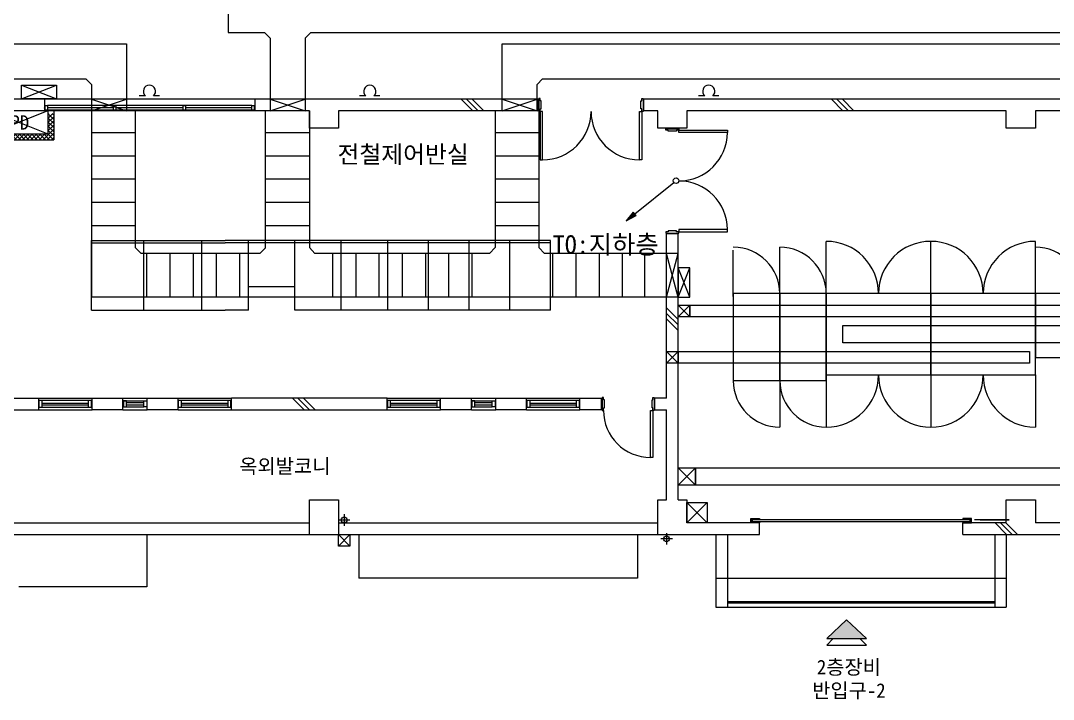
# Model space of a CAD drawing. Header units: millimetres. Extents: x 3254 to 63565, y -370693 to -326973.
# Drawn here: x 12145 to 29925, y -368524 to -356833 of the extents above; entities that cross this region are included whole.
import ezdxf
from ezdxf.enums import TextEntityAlignment as Align

# ---------------------------------------------------------------- set-up
doc = ezdxf.new("R2010")
doc.units = ezdxf.units.MM
for name, color, linetype in [('TZ-BASE', 253, 'Continuous'), ('TZ-SYMB', 2, 'Continuous'), ('TZ-TEX2', 3, 'Continuous')]:
    doc.layers.add(name, color=color, linetype=linetype)
doc.styles.get("Standard").update_dxf_attribs({"font": 'GulimChe.ttf'})
doc.linetypes.add('BATTINB', pattern='A,0,-0.0025,[134,GulimChe.ttf,S=0.0025,R=0,X=-0.0025,Y=0.01],-0.005,[134,GulimChe.ttf,S=0.0025,R=180,X=0.0025,Y=0.01],-0.0025', length=0.01)

msp = doc.modelspace()

# ---------------------------------------------------------------- hatches: boundary and pattern name
at = {"layer": 'TZ-BASE'}
h = msp.add_hatch(dxfattribs=at)
h.set_pattern_fill('ANSI37', color=256, scale=50, angle=90, style=0)
h.set_pattern_definition([(135, (-3994.773, -384321.745), (-35.35534, -35.35534), []), (225, (-3994.773, -384321.745), (35.35534, -35.35534), [])])
h.paths.add_polyline_path([(12715.1, -358434.8), (12615.1, -358434.8), (12615.1, -358784.8), (11365.1, -358784.8), (11365.1, -358884.8), (12715.1, -358884.8)])
h.paths.add_polyline_path([(11365.1, -358784.8), (11315.1, -358784.8), (11315.1, -358884.8), (11365.1, -358884.8)])
msp.add_hatch(color=256, dxfattribs=at).paths.add_polyline_path([(26707.3, -367476.3), (26022.9, -367476.3), (26365.1, -367152.2)])
at = {"layer": 'TZ-SYMB'}
msp.add_hatch(color=256, dxfattribs=at).paths.add_polyline_path([(22569.9, -360279.4), (22742.5, -360192.1), (22692.7, -360130)])

# ---------------------------------------------------------------- linework, layer by layer
at = {"layer": 'TZ-BASE'}
for p, q in [((15715.1, -355934.8), (15715.1, -357034.8)), ((15715.1, -357034.8), (16342.2, -357034.8)), ((16441.5, -357134.8), (16342.2, -357034.8)), ((16441.5, -357134.8), (16441.5, -358384.8)), ((17041.5, -357134.8), (17141.6, -357034.8)), ((17041.5, -357134.8), (17041.5, -358384.8)), ((17141.6, -357034.8), (52015.1, -357034.8)), ((11365.1, -357234.7), (13965.1, -357234.7)), ((13965.1, -357234.7), (13965.1, -358384.8)), ((20435.5, -357234.8), (36435.5, -357234.8)), ((20435.5, -358384.8), (20435.5, -357234.8)), ((11365.1, -357834.7), (13265.8, -357834.7)), ((13365.1, -357934.7), (13265.8, -357834.7)), ((21035.5, -357934.8), (21131, -357834.8)), ((21131, -357834.8), (35725.4, -357834.8)), ((12159.3, -358182.7), (12759.3, -357942.7)), ((12159.3, -357942.7), (12759.3, -358182.7)), ((13365.1, -357934.7), (13365.1, -358384.8)), ((21035.5, -358384.8), (21035.5, -357934.8)), ((12555.1, -358184.8), (11315.1, -358184.8)), ((12555.1, -358184.8), (12555.1, -358384.8)), ((16175.1, -358184.8), (12555.1, -358184.8)), ((13365.1, -358384.8), (13965.1, -358184.8)), ((13365.1, -358184.8), (13965.1, -358384.8)), ((14294.2, -358128.3), (14187.7, -358128.3)), ((14537.7, -358128.3), (14431.2, -358128.3)), ((21055.1, -358184.8), (16175.1, -358184.8)), ((16175.1, -358184.8), (16175.1, -358384.8)), ((16441.5, -358384.8), (17041.5, -358184.8)), ((16441.5, -358184.8), (17041.5, -358384.8)), ((18088.2, -358128.3), (17981.7, -358128.3)), ((18331.7, -358128.3), (18225.2, -358128.3)), ((19728.3, -358184.8), (19928.3, -358384.8)), ((19822.6, -358184.8), (20022.6, -358384.8)), ((19916.9, -358184.8), (20116.9, -358384.8)), ((20435.5, -358184.8), (21035.5, -358384.8)), ((20435.5, -358384.8), (21035.5, -358184.8)), ((21055.1, -358384.8), (21055.1, -358184.8)), ((59415.1, -358184.8), (22875.1, -358184.8)), ((22875.1, -358384.8), (22875.1, -358184.8)), ((23923.8, -358128.3), (23817.3, -358128.3)), ((24167.3, -358128.3), (24060.8, -358128.3)), ((26103.4, -358184.8), (26303.4, -358384.8)), ((26197.7, -358184.8), (26397.7, -358384.8)), ((26292, -358184.8), (26492, -358384.8)), ((12555.1, -358384.8), (11615.1, -358384.8)), ((11615.1, -358384.8), (12615.1, -358784.8)), ((12615.1, -358384.8), (11615.1, -358784.8)), ((12555.1, -358342.6), (12555.1, -358333.6)), ((16175.1, -358384.8), (12555.1, -358384.8)), ((16125.1, -358292.5), (12605.1, -358292.5)), ((13745.1, -358332.5), (12605.1, -358332.5)), ((16125.1, -358372.5), (12605.1, -358372.5)), ((12615.1, -358384.8), (12615.1, -358784.8)), ((12715.1, -358384.8), (12715.1, -358884.8)), ((13365.1, -358384.8), (13365.1, -361593.8)), ((14945.1, -358332.5), (13785.1, -358332.5)), ((14119, -358384.8), (14119, -360743.8)), ((14945.1, -358342.6), (14945.1, -358333.6)), ((16125.1, -358332.5), (14985.1, -358332.5)), ((17115.1, -358384.8), (16175.1, -358384.8)), ((16361.2, -360746.3), (16361.2, -358384.8)), ((17115.1, -358684.8), (17115.1, -358384.8)), ((17115.1, -358384.8), (17115.1, -360743.8)), ((17615.1, -358384.8), (17615.1, -358684.8)), ((21055.1, -358384.8), (17615.1, -358384.8)), ((20315.1, -358384.8), (20315.1, -360743.8)), ((21065.1, -358384.8), (21065.1, -360743.8)), ((23115.1, -358384.8), (22875.1, -358384.8)), ((23115.1, -358684.8), (23115.1, -358384.8)), ((23615.1, -358384.8), (23615.1, -358684.8)), ((29115.1, -358384.8), (23615.1, -358384.8)), ((29115.1, -358684.8), (29115.1, -358384.8)), ((29615.1, -358384.8), (29615.1, -358684.8)), ((35115.1, -358384.8), (29615.1, -358384.8)), ((11315.1, -358784.8), (12615.1, -358784.8)), ((14119, -358765.2), (13369, -358765.2)), ((17115.1, -358765.2), (16365.1, -358765.2)), ((17615.1, -358684.8), (17115.1, -358684.8)), ((21065.1, -358765.2), (20315.1, -358765.2)), ((23615.1, -358684.8), (23115.1, -358684.8)), ((29615.1, -358684.8), (29115.1, -358684.8)), ((11315.1, -358884.8), (12715.1, -358884.8)), ((14119, -359165.2), (13369, -359165.2)), ((17115.1, -359165.2), (16365.1, -359165.2)), ((21065.1, -359165.2), (20315.1, -359165.2)), ((14119, -359565.2), (13369, -359565.2)), ((17115.1, -359565.2), (16365.1, -359565.2)), ((21065.1, -359565.2), (20315.1, -359565.2)), ((14119, -359965.2), (13369, -359965.2)), ((17115.1, -359965.2), (16365.1, -359965.2)), ((21065.1, -359965.2), (20315.1, -359965.2)), ((14119, -360365.2), (13369, -360365.2)), ((17115.1, -360365.2), (16365.1, -360365.2)), ((21065.1, -360365.2), (20315.1, -360365.2)), ((23465.1, -360504.8), (23265.1, -360504.8)), ((23265.1, -363334.8), (23265.1, -360504.8)), ((23465.1, -365084.8), (23465.1, -360504.8)), ((13365.1, -360620.4), (15665.1, -360620.4)), ((13365.1, -361820.4), (13365.1, -360620.4)), ((13365.1, -360660.4), (15665.1, -360660.4)), ((14219.1, -360843.8), (14119, -360743.8)), ((14265.1, -361820.4), (14265.1, -360620.4)), ((15265.1, -361820.4), (15265.1, -360620.4)), ((21265.1, -360620.4), (15665.1, -360620.4)), ((21265.1, -360620.4), (15665.1, -360620.4)), ((21265.1, -360620.4), (15665.1, -360620.4)), ((21265.1, -360660.4), (15665.1, -360660.4)), ((16065.1, -361820.4), (16065.1, -360620.4)), ((16263.6, -360843.8), (16361.2, -360746.3)), ((16865.1, -361820.4), (16865.1, -360620.4)), ((17212.4, -360843.8), (17115.1, -360743.8)), ((17665.1, -361820.4), (17665.1, -360620.4)), ((18465.1, -361820.4), (18465.1, -360620.4)), ((19165.1, -361820.4), (19165.1, -360620.4)), ((19865.1, -361820.4), (19865.1, -360620.4)), ((20215, -360843.8), (20315.1, -360743.8)), ((20565.1, -361820.4), (20565.1, -360620.4)), ((21162.5, -360843.8), (21065.1, -360743.8)), ((21265.1, -361820.4), (21265.1, -360620.4)), ((21265.1, -361820.4), (21265.1, -360620.4)), ((25215.1, -361534.8), (25215.1, -360734.8)), ((26015.1, -361534.8), (26015.1, -360634.8)), ((27815.1, -361534.8), (27815.1, -360634.8)), ((27815.1, -361534.8), (27815.1, -360634.8)), ((29615.1, -361534.8), (29615.1, -360634.8)), ((29615.1, -361534.8), (29615.1, -360734.8)), ((16263.6, -360843.8), (14219.1, -360843.8)), ((14319, -361593.8), (14319, -360843.8)), ((14719, -361593.8), (14719, -360843.8)), ((15119, -361593.8), (15119, -360843.8)), ((15519, -361593.8), (15519, -360843.8)), ((15919, -361593.8), (15919, -360843.8)), ((20215, -360843.8), (17212.4, -360843.8)), ((17519, -361593.8), (17519, -360843.8)), ((17919, -361593.8), (17919, -360843.8)), ((18319, -361593.8), (18319, -360843.8)), ((18719, -361593.8), (18719, -360843.8)), ((19119, -361593.8), (19119, -360843.8)), ((19519, -361593.8), (19519, -360843.8)), ((19919, -361593.8), (19919, -360843.8)), ((23465.1, -360843.8, 0.2), (21162.4, -360843.8, 0.3)), ((21308.5, -361593.8, 2.6), (21308.5, -360843.8, 2.6)), ((21708.5, -361593.8, 2.6), (21708.5, -360843.8, 2.6)), ((22108.5, -361593.8, 2.6), (22108.5, -360843.8, 2.6)), ((22508.5, -361593.8, 2.6), (22508.5, -360843.8, 2.6)), ((22893.1, -361593.8, 2.6), (22893.1, -360843.8, 2.6)), ((23265.1, -361593.8), (23465.1, -360843.8, 0.2)), ((23465.1, -361593.8), (23265.1, -360843.8, 0.2)), ((24415.1, -361584.8), (24415.1, -360784.8)), ((23465.1, -361593.8), (23665.1, -361093.8)), ((23665.1, -361593.8), (23465.1, -361093.8)), ((16865.1, -361420.4), (16065.1, -361420.4)), ((23465.1, -361593.8), (13365.1, -361593.8)), ((13365.1, -361820.4), (15665.1, -361820.4)), ((16065.1, -361820.4), (15665.1, -361820.4)), ((21265.1, -361820.4), (16865.1, -361820.4)), ((23265.1, -361780.8), (23465.1, -361980.8)), ((23665.1, -361734.8), (23465.1, -361934.8)), ((23465.1, -361734.8), (23665.1, -361934.8)), ((23265.1, -361875.1), (23465.1, -362075.1)), ((23265.1, -361969.4), (23465.1, -362169.4)), ((23465.1, -362534.8), (23265.1, -362734.8)), ((23465.1, -362734.8), (23265.1, -362534.8)), ((25215.1, -363034.8), (25215.1, -363834.8)), ((26015.1, -362934.8), (26015.1, -363834.8)), ((26015.1, -363034.8), (26015.1, -363834.8)), ((27815.1, -362934.8), (27815.1, -363834.8)), ((27815.1, -362934.8), (27815.1, -363834.8)), ((29615.1, -362934.8), (29615.1, -363834.8)), ((11315.1, -363334.8), (12455.1, -363334.8)), ((12455.1, -363334.8), (13375.1, -363334.8)), ((12455.1, -363534.8), (12455.1, -363334.8)), ((12465.1, -363373.2), (13365.1, -363373.2)), ((12465.1, -363493.2), (12465.1, -363373.2)), ((12515.1, -363493.2), (12515.1, -363373.2)), ((12515.1, -363421.6), (13315.1, -363421.6)), ((13315.1, -363493.2), (13315.1, -363373.2)), ((13365.1, -363493.2), (13365.1, -363373.2)), ((13375.1, -363334.8), (13905.1, -363334.8)), ((13375.1, -363534.8), (13375.1, -363334.8)), ((13905.1, -363334.8), (14325.1, -363334.8)), ((13905.1, -363534.8), (13905.1, -363334.8)), ((13915.1, -363384.8), (14265.1, -363384.8)), ((13965.1, -363413.1), (14265.1, -363413.1)), ((14325.1, -363534.8), (14325.1, -363334.8)), ((14325.1, -363334.8), (14855.1, -363334.8)), ((14855.1, -363334.8), (15775.1, -363334.8)), ((14855.1, -363534.8), (14855.1, -363334.8)), ((14865.1, -363373.2), (15765.1, -363373.2)), ((14865.1, -363493.2), (14865.1, -363373.2)), ((14915.1, -363493.2), (14915.1, -363373.2)), ((14915.1, -363421.6), (15715.1, -363421.6)), ((15715.1, -363493.2), (15715.1, -363373.2)), ((15765.1, -363493.2), (15765.1, -363373.2)), ((15775.1, -363534.8), (15775.1, -363334.8)), ((18455.1, -363334.8), (15775.1, -363334.8)), ((16824.8, -363334.8), (17024.8, -363534.8)), ((16919.1, -363334.8), (17119.1, -363534.8)), ((17013.4, -363334.8), (17213.4, -363534.8)), ((18455.1, -363334.8), (19375.1, -363334.8)), ((18455.1, -363534.8), (18455.1, -363334.8)), ((18465.1, -363373.2), (19365.1, -363373.2)), ((18465.1, -363493.2), (18465.1, -363373.2)), ((18515.1, -363493.2), (18515.1, -363373.2)), ((18515.1, -363421.6), (19315.1, -363421.6)), ((19315.1, -363493.2), (19315.1, -363373.2)), ((19365.1, -363493.2), (19365.1, -363373.2)), ((19375.1, -363334.8), (19905.1, -363334.8)), ((19375.1, -363534.8), (19375.1, -363334.8)), ((19905.1, -363334.8), (20325.1, -363334.8)), ((19905.1, -363534.8), (19905.1, -363334.8)), ((19915.1, -363384.8), (20265.1, -363384.8)), ((19965.1, -363413.1), (20265.1, -363413.1)), ((20325.1, -363534.8), (20325.1, -363334.8)), ((20325.1, -363334.8), (20855.1, -363334.8)), ((20855.1, -363334.8), (21775.1, -363334.8)), ((20855.1, -363534.8), (20855.1, -363334.8)), ((20865.1, -363373.2), (21765.1, -363373.2)), ((20865.1, -363493.2), (20865.1, -363373.2)), ((20915.1, -363493.2), (20915.1, -363373.2)), ((20915.1, -363421.6), (21715.1, -363421.6)), ((21715.1, -363493.2), (21715.1, -363373.2)), ((21765.1, -363493.2), (21765.1, -363373.2)), ((21775.1, -363534.8), (21775.1, -363334.8)), ((21775.1, -363334.8), (22145.1, -363334.8)), ((22145.1, -363534.8), (22145.1, -363334.8)), ((23265.1, -363334.8), (23065.1, -363334.8)), ((23065.1, -363534.8), (23065.1, -363334.8)), ((11315.1, -363534.8), (12455.1, -363534.8)), ((12455.1, -363534.8), (13375.1, -363534.8)), ((12465.1, -363493.2), (13365.1, -363493.2)), ((12515.1, -363451.6), (13315.1, -363451.6)), ((13905.1, -363534.8), (13375.1, -363534.8)), ((13905.1, -363534.8), (14325.1, -363534.8)), ((13915.1, -363484.8), (14265.1, -363484.8)), ((13965.1, -363451.4), (14265.1, -363451.4)), ((14855.1, -363534.8), (14325.1, -363534.8)), ((14855.1, -363534.8), (15775.1, -363534.8)), ((14865.1, -363493.2), (15765.1, -363493.2)), ((14915.1, -363451.6), (15715.1, -363451.6)), ((15775.1, -363534.8), (18455.1, -363534.8)), ((18455.1, -363534.8), (19375.1, -363534.8)), ((18465.1, -363493.2), (19365.1, -363493.2)), ((18515.1, -363451.6), (19315.1, -363451.6)), ((19905.1, -363534.8), (19375.1, -363534.8)), ((19905.1, -363534.8), (20325.1, -363534.8)), ((19915.1, -363484.8), (20265.1, -363484.8)), ((19965.1, -363451.4), (20265.1, -363451.4)), ((20855.1, -363534.8), (20325.1, -363534.8)), ((20855.1, -363534.8), (21775.1, -363534.8)), ((20865.1, -363493.2), (21765.1, -363493.2)), ((20915.1, -363451.6), (21715.1, -363451.6)), ((22145.1, -363534.8), (21775.1, -363534.8)), ((23065.1, -363534.8), (23265.1, -363534.8)), ((23265.1, -365084.8), (23265.1, -363534.8)), ((23765.1, -364534.8), (23465.1, -364834.8)), ((23765.1, -364834.8), (23465.1, -364534.8)), ((17115.1, -365684.8), (17115.1, -365084.8)), ((17115.1, -365084.8), (17615.1, -365084.8)), ((17615.1, -365084.8), (17615.1, -365684.8)), ((23115.1, -365684.8), (23115.1, -365084.8)), ((23115.1, -365084.8), (23265.1, -365084.8)), ((23465.1, -365084.8), (23615.1, -365084.8)), ((23615.1, -365084.8), (23615.1, -365484.8)), ((23615.1, -365134.8), (23965.1, -365484.8)), ((23615.1, -365484.8), (23965.1, -365134.8)), ((29115.1, -365484.8), (29115.1, -365084.8)), ((29115.1, -365084.8), (29615.1, -365084.8)), ((29615.1, -365084.8), (29615.1, -365484.8)), ((17715.1, -365334.8), (17715.1, -365534.8)), ((11615.1, -365484.8), (17115.1, -365484.8)), ((17615.1, -365434.8), (17815.1, -365434.8)), ((17615.1, -365484.8), (23115.1, -365484.8)), ((24865.1, -365484.8), (23615.1, -365484.8)), ((24865.1, -365684.8), (24865.1, -365484.8)), ((29115.1, -365484.8), (28365.1, -365484.8)), ((28365.1, -365684.8), (28365.1, -365484.8)), ((29165, -365434.8), (28565, -365434.8)), ((28665, -365434.8), (29165, -365434.8)), ((28921, -365484.8), (29121, -365684.8)), ((29015.3, -365484.8), (29215.3, -365684.8)), ((29109.6, -365484.8), (29309.6, -365684.8)), ((30455.1, -365484.8), (29615.1, -365484.8)), ((11615.1, -365684.8), (17115.1, -365684.8)), ((14315.1, -365684.8), (14315.1, -366584.8)), ((17115.1, -365684.8), (17615.1, -365684.8)), ((17615.1, -365684.8), (23115.1, -365684.8)), ((17965.1, -365684.8), (17965.1, -366434.8)), ((22765.1, -365684.8), (22765.1, -366434.8)), ((23115.1, -365684.8), (24865.1, -365684.8)), ((23265.1, -365659.8), (23265.1, -365859.8)), ((24115.1, -365684.8), (24115.1, -366934.8)), ((24115.1, -365684.8), (24115.1, -366434.8)), ((24315.1, -365684.8), (24315.1, -366934.8)), ((28365.1, -365684.8), (30305.1, -365684.8)), ((28915.1, -365684.8), (28915.1, -366934.8)), ((29115.1, -365684.8), (29115.1, -366934.8)), ((29115.1, -365684.8), (29115.1, -366434.8)), ((23365.1, -365759.8), (23165.1, -365759.8)), ((22765.1, -366434.8), (17965.1, -366434.8)), ((24115.1, -366434.8), (29115.1, -366434.8)), ((14315.1, -366584.8), (12115.1, -366584.8)), ((24115.1, -366934.8), (29115.1, -366934.8)), ((28915.1, -366844.8), (24315.1, -366844.8)), ((28915.1, -366864.8), (24315.1, -366864.8)), ((26022.9, -367476.3), (26365.1, -367152.2)), ((26707.3, -367476.3), (26365.1, -367152.2)), ((26022.9, -367476.3), (26707.3, -367476.3)), ((26022.9, -367591.5), (26134.4, -367476.3)), ((26707.3, -367591.5), (26595.8, -367476.3)), ((26022.9, -367591.5), (26707.3, -367591.5))]:
    msp.add_line(p, q, dxfattribs=at)
for points in [[(12159.3, -357942.7), (12759.3, -357942.7), (12759.3, -358182.7), (12159.3, -358182.7)], [(21065.1, -358396.8), (21090.1, -358396.8), (21090.1, -358353.8), (21105.1, -358353.8), (21105.1, -358215.8), (21090.1, -358215.8), (21090.1, -358172.8), (21065.1, -358172.8)], [(22865.1, -358396.8), (22840.1, -358396.8), (22840.1, -358353.8), (22825.1, -358353.8), (22825.1, -358215.8), (22840.1, -358215.8), (22840.1, -358172.8), (22865.1, -358172.8)], [(12605.1, -358372.5), (12565.1, -358372.5), (12565.1, -358292.5), (12605.1, -358292.5)], [(13785.1, -358372.5), (13745.1, -358372.5), (13745.1, -358292.5), (13785.1, -358292.5)], [(14985.1, -358372.5), (14945.1, -358372.5), (14945.1, -358292.5), (14985.1, -358292.5)], [(16125.1, -358292.5), (16165.1, -358292.5), (16165.1, -358372.5), (16125.1, -358372.5)], [(21090.1, -358396.8), (21090.1, -359231.8), (21130.1, -359231.8), (21130.1, -358396.8)], [(22840.1, -358396.8), (22840.1, -359231.8), (22800.1, -359231.8), (22800.1, -358396.8)], [(23477.1, -358694.8), (23477.1, -358719.8), (23434.1, -358719.8), (23434.1, -358734.8), (23296.1, -358734.8), (23296.1, -358719.8), (23253.1, -358719.8), (23253.1, -358694.8)], [(23477.1, -358719.8), (24312.1, -358719.8), (24312.1, -358759.8), (23477.1, -358759.8)], [(23477.1, -360494.8), (23477.1, -360469.8), (23434.1, -360469.8), (23434.1, -360454.8), (23296.1, -360454.8), (23296.1, -360469.8), (23253.1, -360469.8), (23253.1, -360494.8)], [(23477.1, -360469.8), (24312.1, -360469.8), (24312.1, -360429.8), (23477.1, -360429.8)], [(26015.1, -362934.8), (27815.1, -362934.8), (27815.1, -361534.8), (26015.1, -361534.8)], [(27815.1, -362934.8), (29615.1, -362934.8), (29615.1, -361534.8), (27815.1, -361534.8)], [(13915.1, -363484.8), (13965.1, -363484.8), (13965.1, -363384.8), (13915.1, -363384.8)], [(14315.1, -363484.8), (14265.1, -363484.8), (14265.1, -363384.8), (14315.1, -363384.8)], [(19915.1, -363484.8), (19965.1, -363484.8), (19965.1, -363384.8), (19915.1, -363384.8)], [(20315.1, -363484.8), (20265.1, -363484.8), (20265.1, -363384.8), (20315.1, -363384.8)], [(22155.1, -363546.8), (22180.1, -363546.8), (22180.1, -363503.8), (22195.1, -363503.8), (22195.1, -363365.8), (22180.1, -363365.8), (22180.1, -363322.8), (22155.1, -363322.8)], [(23055.1, -363546.8), (23030.1, -363546.8), (23030.1, -363503.8), (23015.1, -363503.8), (23015.1, -363365.8), (23030.1, -363365.8), (23030.1, -363322.8), (23055.1, -363322.8)], [(23030.1, -363546.8), (23030.1, -364356.8), (22990.1, -364356.8), (22990.1, -363546.8)], [(23965.1, -365484.8), (23615.1, -365484.8), (23615.1, -365134.8), (23965.1, -365134.8)]]:
    msp.add_lwpolyline(points, close=True, dxfattribs=at)
msp.add_lwpolyline([(23465.1, -361093.8), (23465.1, -361593.8), (23665.1, -361593.8), (23665.1, -361093.8), (23465.1, -361093.8)], dxfattribs=at)
at = {"layer": 'TZ-BASE', "flags": 128}
for points in [[(25215.1, -363034.8), (25215.1, -361534.8), (24415.1, -361534.8), (24415.1, -363034.8)], [(26015.1, -363034.8), (26015.1, -361534.8), (25215.1, -361534.8), (25215.1, -363034.8)], [(30415.1, -362634.8), (30415.1, -361534.8), (29615.1, -361534.8), (29615.1, -362634.8)], [(23465.1, -361734.8), (23665.1, -361734.8), (23665.1, -361934.8), (23465.1, -361934.8)], [(23665.1, -361734.8), (35715.1, -361734.8), (35715.1, -361934.8), (23665.1, -361934.8)], [(23265.1, -362534.8), (23465.1, -362534.8), (23465.1, -362734.8), (23265.1, -362734.8)], [(23465.1, -362534.8), (29515.1, -362534.8), (29515.1, -362734.8), (23465.1, -362734.8)], [(23465.1, -364534.8), (23765.1, -364534.8), (23765.1, -364834.8), (23465.1, -364834.8)], [(24865.1, -365484.8), (24715.1, -365484.8), (24715.1, -365409.8), (24865.1, -365409.8), (24865.1, -365427.3), (24733.1, -365427.3), (24733.1, -365467.3), (24865.1, -365467.3)], [(28365.1, -365484.8), (28515.1, -365484.8), (28515.1, -365409.8), (28365.1, -365409.8), (28365.1, -365427.3), (28497.1, -365427.3), (28497.1, -365467.3), (28365.1, -365467.3)]]:
    msp.add_lwpolyline(points, close=True, dxfattribs=at)
for points in [[(31065.1, -362384.8), (30965.1, -362484.8), (30965.1, -364834.8), (23765.1, -364834.8), (23765.1, -364534.8), (30565.1, -364534.8), (30665.1, -364434.8), (30665.1, -362484.8), (30565.1, -362384.8), (26298.4, -362384.8), (26298.4, -362084.8), (35065.1, -362084.8), (35065.1, -362384.8), (31065.1, -362384.8)], [(28492.1, -365462.3), (28492.1, -365432.3), (24738.1, -365432.3), (24738.1, -365462.3), (28492.1, -365462.3)], [(17815.1, -365684.8), (17815.1, -365884.8), (17615.1, -365884.8), (17615.1, -365684.8), (17815.1, -365684.8), (17615.1, -365884.8)], [(17615.1, -365684.8), (17815.1, -365884.8)]]:
    msp.add_lwpolyline(points, dxfattribs=at)
at = {"layer": 'TZ-BASE'}
for centre in [(17715.1, -365434.8), (23265.1, -365759.8)]:
    msp.add_circle(centre, 50, dxfattribs=at)
for centre, radius, start, end in [((14362.7, -358048.7), 105, 310.72175, 229.27825), ((18156.7, -358048.7), 105, 310.72175, 229.27825), ((23992.3, -358048.7), 105, 310.72175, 229.27825), ((21130.1, -358396.8), 835, 270, 0), ((22800.1, -358396.8), 835, 180, 270), ((23477.1, -358759.8), 835, 270, 0), ((23477.1, -360429.8), 835, 0, 90), ((24415.1, -361534.8), 800, 0, 90), ((25215.1, -361534.8), 800, 0, 90), ((26015.1, -361534.8), 900, 0, 90), ((27815.1, -361534.8), 900, 90, 180), ((27815.1, -361534.8), 900, 0, 90), ((29615.1, -361534.8), 900, 90, 180), ((29615.1, -361534.8), 800, 0, 90), ((25215.1, -363034.8), 800, 180, 270), ((26015.1, -363034.8), 800, 180, 270), ((26015.1, -362934.8), 900, 270, 0), ((27815.1, -362934.8), 900, 180, 270), ((27815.1, -362934.8), 900, 270, 0), ((29615.1, -362934.8), 900, 180, 270), ((22990.1, -363546.8), 810, 180, 270)]:
    msp.add_arc(centre, radius, start, end, dxfattribs=at)
at = {"layer": 'TZ-SYMB'}
msp.add_lwpolyline([(22717.6, -360161), (23391.8, -359620.7)], dxfattribs=at)
msp.add_lwpolyline([(22569.9, -360279.4), (22742.5, -360192.1), (22692.7, -360130)], close=True, dxfattribs=at)
msp.add_circle((23429.3, -359590.7), 48, dxfattribs=at)

# ---------------------------------------------------------------- texts
at = {"layer": 'TZ-BASE'}
for s, p in [('PD', (12129.8, -358586.6)), ('2층장비', (26405.4, -367965.6)), ('반입구-2', (26405.4, -368370))]:
    msp.add_text(s, height=250, dxfattribs=at).set_placement(p, align=Align.MIDDLE)
at = {"layer": 'TZ-BASE', "linetype": 'BATTINB'}
msp.add_text('전철제어반실', height=300, dxfattribs=at).set_placement((18730.5, -359287.3), align=Align.CENTER)
at = {"layer": 'TZ-BASE'}
msp.add_text('옥외발코니', height=250, dxfattribs=at).set_placement((16693.8, -364507.4), align=Align.MIDDLE_CENTER)
at = {"layer": 'TZ-TEX2'}
msp.add_text('TO:지하층', height=320, dxfattribs=at).set_placement((21306.4, -360689.4), align=Align.MIDDLE_LEFT)

doc.saveas('drawing.dxf')
